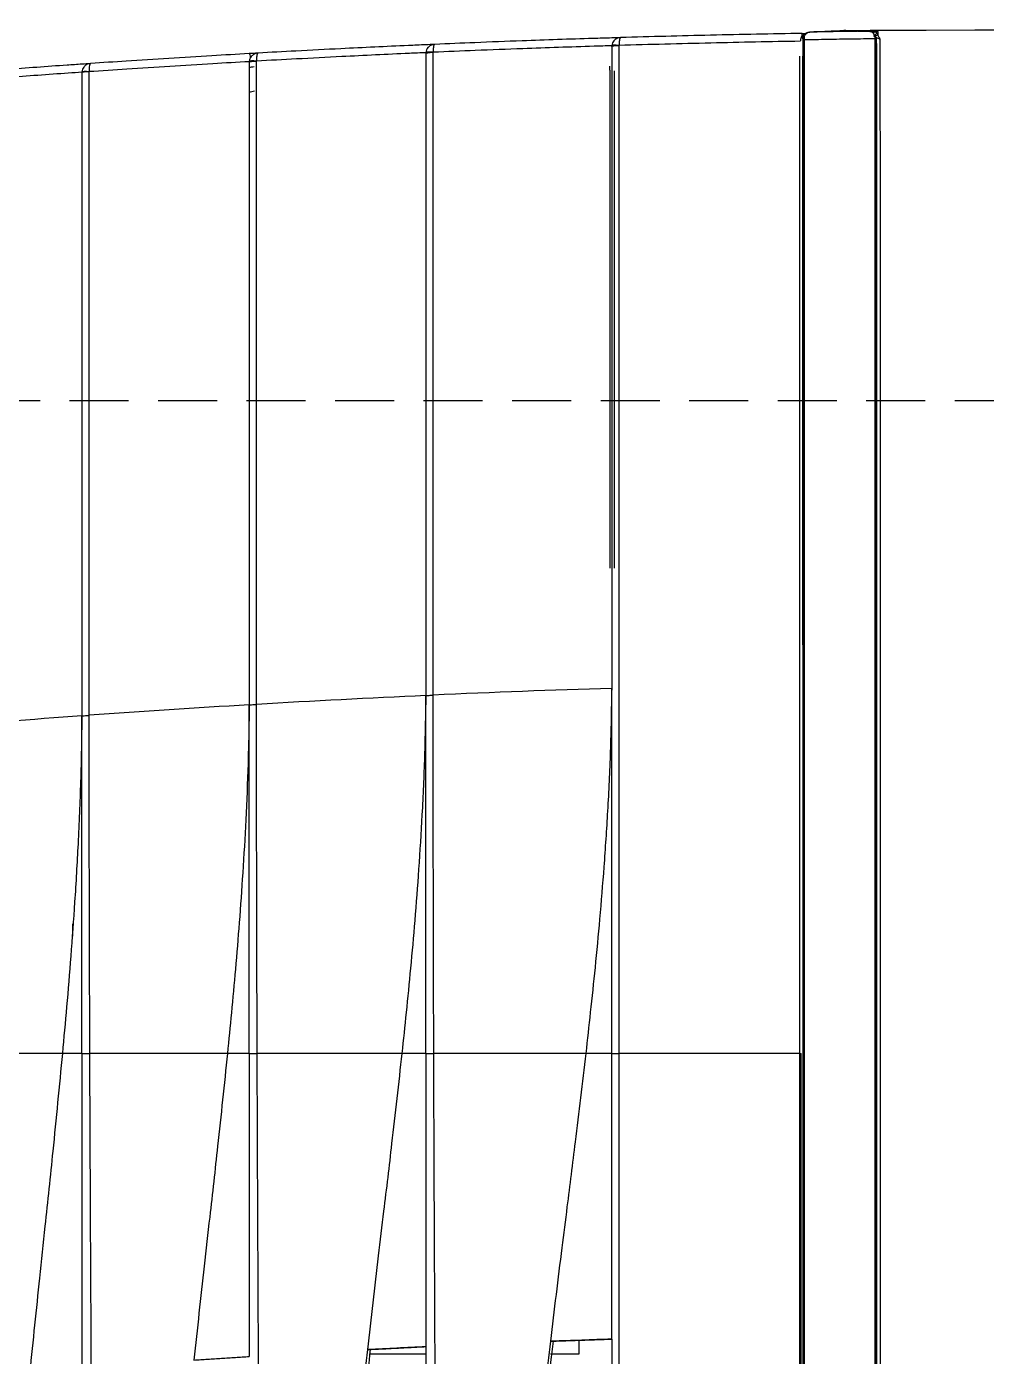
# Model space of a CAD drawing. Header units: millimetres. Extents: x -41292 to 298682, y -22072 to 33155.
# Drawn here: x -29620.6 to -29517.3, y 22540.6 to 22683.7 of the extents above; entities that cross this region are included whole.
import ezdxf

# ---------------------------------------------------------------- set-up
doc = ezdxf.new("R2010")
doc.units = ezdxf.units.MM
doc.linetypes.add('HIDDEN', pattern=[9.525, 6.35, -3.175])
doc.layers.add('도면층8', color=8, linetype='Continuous')

# ---------------------------------------------------------------- blocks, each defined once
blk = doc.blocks.new('*U57')
at = {"color": 8}
for p, q in [((1519.72, 193.19), (1519.72, 193.19)), ((1519.78, 190.56), (1519.78, 190.56)), ((1519.79, 190.46), (1519.79, 190.49)), ((1519.79, 190.46), (1519.79, 190.49)), ((1519.77, 189.43), (1519.77, 189.44)), ((1519.64, 186.8), (1519.64, 186.81)), ((1377.4, 158.9), (1377.4, 161.99)), ((1377.4, 161.99), (1378.87, 161.99)), ((1377.4, 139.5), (1377.4, 145.5))]:
    blk.add_line(p, q, dxfattribs=at)
at = {"color": 1, "linetype": 'HIDDEN'}
blk.add_lwpolyline([(1479.94, 484.99), (1479.94, 14.99), (39.94, 14.99), (39.94, 484.99)], close=True, dxfattribs=at)
at = {"color": 8}
for centre, radius, start, end in [((1519.01, 193.8), 0.2, 80.5717, 90), ((1515.45, 165.31), 0.5, 358.2397, 0)]:
    blk.add_arc(centre, radius, start, end, dxfattribs=at)
for centre, major_axis, ratio, start_param, end_param in [((1518.89, 193.8), (0, -0.2), 0.205027, 1.568733, 3.141593), ((1519.01, 193.8), (0, -0.2), 0.351833, 1.567117, 3.141593), ((1519.01, 193.8), (0.033, 0.197), 0.348188, 4.76642, 6.323186), ((1519.07, 194.06), (-0.393, -0.309), 0.676569, 1.247751, 2.270849), ((1519.16, 193.82), (-0.5, -0.021), 0.710917, 2.398177, 3.067106), ((1518.79, 186.26), (0, -0.2), 0.201921, 0.053462, 1.568761), ((1518.04, 166.3), (0, -0.8), 0.192414, 0, 1.56303), ((1518.07, 166.3), (-0.127, 0.79), 0.18902, 3.140748, 4.674174), ((1515.45, 165.31), (-0.5, 0.015), 0.003269, 1.745497, 3.141044), ((1517.31, 146.3), (0, -0.8), 0.1863, 0, 1.559168), ((1517.34, 146.3), (-0.111, 0.792), 0.18309, 3.140852, 4.674944), ((1516.37, 127.3), (0, -0.8), 0.179084, 0, 1.549822), ((1516.4, 127.3), (-0.096, 0.794), 0.175481, 3.140957, 4.670141), ((1515.25, 109.3), (0, -0.8), 0.172581, 0, 1.539295), ((1515.27, 109.3), (-0.081, 0.796), 0.16865, 3.141053, 4.663501)]:
    blk.add_ellipse(centre, major_axis=major_axis, ratio=ratio, start_param=start_param, end_param=end_param, dxfattribs=at)
for points, degree in [([(1519.83, 194), (1520.22, 309.36), (1519.33, 344.73), (1517.18, 380.02)], 3), ([(1518.39, 194), (1518.56, 194), (1518.73, 194), (1518.89, 194)], 3), ([(1518.89, 194), (1518.93, 194), (1518.97, 194), (1519.01, 194)], 3), ([(1519.08, 193.8), (1519.03, 193.8), (1518.99, 193.8), (1518.94, 193.8)], 3), ([(1519.1, 193.85), (1519.21, 193.92), (1519.3, 194.02), (1519.36, 194.13)], 3), ([(1519.66, 194.12), (1519.65, 194.12), (1519.54, 194.12), (1519.36, 194.13)], 3), ([(1519.36, 194.13), (1519.41, 194.1), (1519.45, 194.07), (1519.49, 194.05)], 3), ([(1519.66, 194.12), (1519.66, 194.02), (1519.66, 193.92), (1519.65, 193.81)], 3), ([(1519.65, 193.81), (1519.66, 193.68), (1519.67, 193.54), (1519.67, 193.4)], 3), ([(1519.83, 194), (1519.78, 194.04), (1519.72, 194.08), (1519.66, 194.12)], 3), ([(1519.78, 190.56), (1519.72, 193.18)], 1), ([(1519.78, 190.87), (1519.78, 190.74), (1519.79, 190.62), (1519.79, 190.49)], 3), ([(1519.79, 190.49), (1519.79, 190.49), (1519.79, 190.49), (1519.79, 190.49)], 3), ([(1519.64, 186.8), (1519.66, 187.34), (1519.69, 187.87)], 2), ([(1518.89, 186.05), (1518.27, 186.05), (1517.66, 186.05), (1517.05, 186.05)], 3), ([(1518.89, 186.05), (1518.89, 186.05), (1518.89, 186.05), (1518.89, 186.05)], 3), ([(1519.26, 186), (1519.23, 186.05), (1519.18, 186.11), (1519.13, 186.14)], 3), ([(1519.49, 186), (1519.49, 186.16), (1519.49, 186.31), (1519.49, 186.47)], 3), ([(1409.74, 185.7), (1409.75, 185.8), (1409.74, 185.9), (1409.74, 185.9)], 3), ([(1409.74, 185.7), (1409.74, 179.23), (1409.74, 172.76), (1409.74, 166.3)], 3), ([(1519.26, 186), (1519.4, 186), (1519.49, 185.99), (1519.49, 185.99)], 3), ([(1518.19, 166.29), (1518.2, 166.29), (1518.22, 166.29), (1518.23, 166.3)], 3), ([(1519.03, 166.47), (1519.02, 166.15), (1519.01, 165.82), (1519, 165.5)], 3), ([(1379, 165.5), (1362.34, 165.5), (1345.67, 165.5), (1329, 165.5)], 3), ([(1379, 165.5), (1378.92, 163.35), (1378.84, 161.2), (1378.77, 159.05)], 3), ([(1378.77, 158.9), (1379, 165.5)], 1), ([(1379, 165.5), (1389.25, 165.5), (1399.5, 165.5), (1409.74, 165.5)], 3), ([(1409.74, 165.5), (1419.03, 165.5), (1428.31, 165.5), (1437.58, 165.5)], 3), ([(1409.74, 165.5), (1409.74, 164.56), (1409.74, 163.62), (1409.74, 162.7)], 3), ([(1437.58, 165.5), (1441.4, 165.5), (1445.21, 165.5), (1449.02, 165.5)], 3), ([(1449.02, 165.5), (1448.82, 159.12), (1448.58, 152.7), (1448.29, 146.29)], 3), ([(1449.02, 165.5), (1449.02, 165.5)], 1), ([(1518.2, 165.51), (1518.15, 165.5), (1518.09, 165.5), (1518.04, 165.5)], 3), ([(1378.77, 159.15), (1378.77, 158.9)], 1), ([(1409.74, 146.36), (1422.6, 146.32), (1435.45, 146.29), (1448.29, 146.29)], 3), ([(1517.46, 146.29), (1517.47, 146.29), (1517.48, 146.29), (1517.49, 146.29)], 3), ([(1518.31, 146.46), (1518.29, 146.14), (1518.28, 145.82), (1518.27, 145.5)], 3), ([(1378.19, 145.5), (1361.5, 145.5), (1344.81, 145.5), (1328.12, 145.5)], 3), ([(1377.87, 139.22), (1378.19, 145.5)], 1), ([(1378.18, 145.5), (1378.08, 143.43), (1377.97, 141.36), (1377.87, 139.3)], 3), ([(1395.49, 145.5), (1389.72, 145.5), (1383.95, 145.5), (1378.19, 145.5)], 3), ([(1409.74, 145.5), (1404.99, 145.5), (1400.24, 145.5), (1395.49, 145.5)], 3), ([(1409.74, 145.5), (1409.74, 144.63), (1409.74, 143.77), (1409.74, 142.93)], 3), ([(1448.24, 145.5), (1447.97, 139.45), (1447.65, 133.36), (1447.29, 127.29)], 3), ([(1448.25, 145.5), (1448.24, 145.5)], 1), ([(1517.45, 145.51), (1517.41, 145.5), (1517.36, 145.5), (1517.31, 145.5)], 3), ([(1377.88, 139.53), (1377.87, 139.22)], 1), ([(1377.88, 139.53), (1377.88, 139.55), (1377.88, 139.56), (1377.88, 139.56)], 3), ([(1409.74, 127.36), (1422.27, 127.31), (1434.79, 127.29), (1447.29, 127.29)], 3), ([(1376.75, 120.54), (1377.13, 126.5)], 1), ([(1393.51, 126.5), (1388.05, 126.5), (1382.59, 126.5), (1377.13, 126.5)], 3), ([(1409.74, 126.5), (1404.33, 126.5), (1398.92, 126.5), (1393.51, 126.5)], 3), ([(1409.74, 126.5), (1409.74, 125.71), (1409.74, 124.93), (1409.74, 124.16)], 3), ([(1438, 126.5), (1441.08, 126.5), (1444.16, 126.5), (1447.24, 126.5)], 3), ([(1447.24, 126.5), (1446.91, 120.78), (1446.53, 115.02), (1446.12, 109.28)], 3), ([(1447.24, 126.5), (1447.24, 126.5)], 1), ([(1513.19, 126.49), (1513.23, 126.69), (1513.26, 126.88), (1513.3, 127.07)], 3), ([(1515.84, 126.49), (1515.87, 126.67), (1515.9, 126.85), (1515.93, 127.03)], 3), ([(1516.49, 126.51), (1516.45, 126.5), (1516.41, 126.5), (1516.37, 126.5)], 3), ([(1516.52, 127.28), (1516.52, 127.28), (1516.53, 127.28), (1516.54, 127.28)], 3), ([(1517.31, 126.5), (1517.32, 126.53), (1517.12, 126.58), (1516.83, 126.61)], 3), ([(1409.74, 109.35), (1421.88, 109.31), (1434.01, 109.28), (1446.12, 109.28)], 3), ([(1515.39, 109.27), (1515.4, 109.27), (1515.4, 109.28), (1515.41, 109.28)], 3), ([(1516.24, 109.43), (1516.22, 109.12), (1516.2, 108.81), (1516.18, 108.5)], 3), ([(1393.86, 108.5), (1387.91, 108.5), (1381.96, 108.5), (1376.01, 108.5)], 3), ([(1409.74, 108.5), (1404.45, 108.5), (1399.15, 108.5), (1393.86, 108.5)], 3), ([(1409.74, 108.5), (1409.74, 107.78), (1409.74, 107.08), (1409.74, 106.39)], 3), ([(1446.06, 108.5), (1445.67, 103.1), (1445.24, 97.67), (1444.79, 92.26)], 3), ([(1446.06, 108.5), (1446.06, 108.5)], 1), ([(1515.35, 108.51), (1515.32, 108.5), (1515.29, 108.5), (1515.25, 108.5)], 3)]:
    blk.add_open_spline(points, degree=degree, dxfattribs=at)
for points, knots in [([(1039.94, 193.94), (1119.89, 193.94), (1199.84, 193.94), (1299.77, 193.94), (1319.76, 193.94), (1359.74, 193.94), (1379.73, 193.94), (1419.69, 193.94), (1439.67, 193.94), (1469.52, 193.94), (1479.45, 193.94), (1494.31, 193.94), (1499.26, 193.94), (1509.14, 193.94), (1514.08, 193.94), (1518.98, 193.94)], [0, 0, 0, 0, 0.5, 0.5, 0.625, 0.625, 0.75, 0.75, 0.875, 0.875, 0.9375, 0.9375, 0.96875, 0.96875, 1, 1, 1, 1]), ([(1518.94, 193.8), (1514.03, 193.8), (1509.09, 193.8), (1499.21, 193.8), (1494.26, 193.8), (1479.4, 193.8), (1469.47, 193.8), (1439.62, 193.8), (1419.64, 193.8), (1379.68, 193.8), (1359.7, 193.8), (1319.73, 193.8), (1299.74, 193.8), (1199.82, 193.8), (1119.88, 193.8), (1039.94, 193.8)], [0, 0, 0, 0, 0.03125, 0.03125, 0.0625, 0.0625, 0.125, 0.125, 0.25, 0.25, 0.375, 0.375, 0.5, 0.5, 1, 1, 1, 1]), ([(1329.85, 194.41), (1345.65, 194.41), (1361.45, 194.41), (1393.05, 194.41), (1408.85, 194.41), (1440.42, 194.41), (1456.18, 194.41), (1479.77, 194.41), (1487.62, 194.41), (1499.36, 194.41), (1503.27, 194.41), (1511.08, 194.41), (1514.98, 194.37), (1518.86, 194.4)], [0, 0, 0, 0, 0.25, 0.25, 0.5, 0.5, 0.75, 0.75, 0.875, 0.875, 0.9375, 0.9375, 1, 1, 1, 1]), ([(1518.39, 194), (1513.69, 194), (1508.95, 194), (1499.29, 194), (1494.34, 194), (1479.47, 194), (1469.54, 194), (1439.69, 194), (1419.71, 194), (1379.75, 194), (1359.76, 194), (1336.79, 194), (1333.82, 194), (1330.84, 194)], [0, 0, 0, 0, 0.076277, 0.076277, 0.155939, 0.155939, 0.315263, 0.315263, 0.633912, 0.633912, 0.952561, 0.952561, 1, 1, 1, 1]), ([(1518.83, 186.26), (1518.84, 186.64), (1518.84, 187.03), (1518.86, 188.28), (1518.88, 189.14), (1518.9, 190.88), (1518.91, 191.74), (1518.93, 193.01), (1518.93, 193.4), (1518.94, 193.8)], [0, 0, 0, 0, 0.152969, 0.152969, 0.497591, 0.497591, 0.842214, 0.842214, 1, 1, 1, 1]), ([(1519.04, 193.99), (1519.02, 194.04), (1519.01, 194.08), (1518.97, 194.17), (1518.95, 194.21), (1518.92, 194.28), (1518.91, 194.3), (1518.89, 194.33), (1518.88, 194.35), (1518.87, 194.36), (1518.87, 194.37), (1518.87, 194.38), (1518.86, 194.39), (1518.86, 194.39), (1518.86, 194.39), (1518.86, 194.4), (1518.86, 194.4), (1518.86, 194.4)], [0, 0, 0, 0, 0.329841, 0.329841, 0.64484, 0.64484, 0.808285, 0.808285, 0.89597, 0.89597, 0.943441, 0.943441, 0.96921, 0.96921, 0.986236, 0.986236, 1, 1, 1, 1]), ([(1518.86, 194.4), (1518.86, 194.4), (1518.86, 194.4), (1518.86, 194.4), (1518.87, 194.4), (1518.87, 194.39), (1518.88, 194.39), (1518.89, 194.39), (1518.89, 194.38), (1518.91, 194.37), (1518.92, 194.37), (1518.96, 194.35), (1518.98, 194.34), (1519.04, 194.3), (1519.08, 194.28), (1519.21, 194.21), (1519.29, 194.17), (1519.36, 194.13)], [0, 0, 0, 0, 0.009976, 0.009976, 0.022556, 0.022556, 0.04139, 0.04139, 0.07605, 0.07605, 0.139998, 0.139998, 0.259042, 0.259042, 0.487994, 0.487994, 1, 1, 1, 1]), ([(1519.72, 193.19), (1519.72, 193.26), (1519.71, 193.33), (1519.64, 193.48), (1519.59, 193.56), (1519.46, 193.66), (1519.4, 193.7), (1519.26, 193.76), (1519.17, 193.79), (1519.08, 193.8)], [0, 0, 0, 0, 0.259, 0.259, 0.575766, 0.575766, 0.78372, 0.78372, 1, 1, 1, 1]), ([(1519.49, 194.05), (1519.56, 194), (1519.61, 193.95), (1519.65, 193.86), (1519.65, 193.84), (1519.65, 193.81)], [0, 0, 0, 0, 0.71699, 0.71699, 1, 1, 1, 1]), ([(1519.72, 193.19), (1519.72, 192.99), (1519.72, 192.8), (1519.71, 191.73), (1519.7, 190.87), (1519.67, 189.13), (1519.66, 188.26), (1519.64, 187.2), (1519.64, 187.01), (1519.64, 186.81)], [0, 0, 0, 0, 0.092017, 0.092017, 0.499829, 0.499829, 0.907641, 0.907641, 1, 1, 1, 1]), ([(1519.78, 190.56), (1519.77, 191), (1519.76, 191.43), (1519.74, 192.31), (1519.73, 192.75), (1519.72, 193.19)], [0, 0, 0, 0, 0.5, 0.5, 1, 1, 1, 1]), ([(1519.79, 190.49), (1519.8, 190.84), (1519.8, 191.19), (1519.81, 191.89), (1519.81, 192.24), (1519.82, 193.06), (1519.83, 193.53), (1519.83, 194)], [0, 0, 0, 0, 0.298691, 0.298691, 0.597383, 0.597383, 1, 1, 1, 1]), ([(1519.77, 189.44), (1519.77, 189.5), (1519.77, 189.57), (1519.78, 189.73), (1519.78, 189.82), (1519.78, 190), (1519.79, 190.09), (1519.79, 190.26), (1519.79, 190.34), (1519.79, 190.47), (1519.78, 190.51), (1519.78, 190.56)], [0, 0, 0, 0, 0.21624, 0.21624, 0.432749, 0.432749, 0.645647, 0.645647, 0.856424, 0.856424, 1, 1, 1, 1]), ([(1519.64, 186.81), (1519.66, 187.25), (1519.68, 187.68), (1519.73, 188.56), (1519.75, 189), (1519.77, 189.44)], [0, 0, 0, 0, 0.5, 0.5, 1, 1, 1, 1]), ([(1039.94, 186.26), (1119.86, 186.26), (1199.78, 186.26), (1299.68, 186.26), (1319.66, 186.26), (1359.62, 186.26), (1379.6, 186.26), (1419.55, 186.26), (1439.51, 186.26), (1469.34, 186.26), (1479.27, 186.26), (1494.15, 186.26), (1499.1, 186.26), (1508.99, 186.26), (1513.93, 186.26), (1518.83, 186.26)], [0, 0, 0, 0, 0.5, 0.5, 0.625, 0.625, 0.75, 0.75, 0.875, 0.875, 0.9375, 0.9375, 0.96875, 0.96875, 1, 1, 1, 1]), ([(1518.79, 186.06), (1513.89, 186.06), (1508.95, 186.06), (1499.07, 186.06), (1494.11, 186.06), (1479.24, 186.06), (1469.31, 186.06), (1439.47, 186.06), (1419.52, 186.06), (1379.58, 186.06), (1359.6, 186.06), (1319.64, 186.06), (1299.66, 186.06), (1199.77, 186.06), (1119.86, 186.06), (1039.94, 186.06)], [0, 0, 0, 0, 0.03125, 0.03125, 0.0625, 0.0625, 0.125, 0.125, 0.25, 0.25, 0.375, 0.375, 0.5, 0.5, 1, 1, 1, 1]), ([(1517.05, 186.02), (1512.16, 186.02), (1507.25, 186.02), (1497.42, 186.02), (1492.5, 186.02), (1477.71, 186.02), (1467.82, 186.02), (1456.52, 186.02), (1455.11, 186.02), (1453.7, 186.02)], [0, 0, 0, 0, 0.233427, 0.233427, 0.466853, 0.466853, 0.933707, 0.933707, 1, 1, 1, 1]), ([(1517.05, 186.05), (1517.05, 186.04), (1517.05, 186.03), (1517.05, 186.02), (1517.05, 186.02), (1517.05, 186.02)], [0, 0, 0, 0, 0.865418, 0.865418, 1, 1, 1, 1]), ([(1519.12, 186.05), (1519.09, 186.05), (1519.07, 186.06), (1518.97, 186.06), (1518.88, 186.06), (1518.79, 186.06)], [0, 0, 0, 0, 0.249344, 0.249344, 1, 1, 1, 1]), ([(1518.83, 186.26), (1518.94, 186.26), (1519.05, 186.26), (1519.16, 186.25), (1519.18, 186.25), (1519.2, 186.25)], [0, 0, 0, 0, 0.840137, 0.840137, 1, 1, 1, 1]), ([(1518.89, 186.05), (1518.91, 186.05), (1518.94, 186.05), (1519, 186.05), (1519.02, 186.05), (1519.06, 186.05), (1519.07, 186.05), (1519.09, 186.05), (1519.1, 186.05), (1519.11, 186.05), (1519.11, 186.05), (1519.12, 186.05)], [0, 0, 0, 0, 0.330293, 0.330293, 0.681956, 0.681956, 0.82164, 0.82164, 0.940754, 0.940754, 1, 1, 1, 1]), ([(1519.12, 186.05), (1519.12, 186.05), (1519.12, 186.05), (1519.14, 186.06), (1519.15, 186.07), (1519.17, 186.09), (1519.18, 186.1), (1519.19, 186.12), (1519.19, 186.12), (1519.19, 186.14), (1519.2, 186.16), (1519.2, 186.2), (1519.2, 186.23), (1519.2, 186.25), (1519.2, 186.25), (1519.2, 186.25)], [0, 0, 0, 0, 0.055006, 0.055006, 0.276288, 0.276288, 0.497423, 0.497423, 0.530007, 0.530007, 0.756604, 0.756604, 0.983112, 0.983112, 1, 1, 1, 1]), ([(1519.13, 186.07), (1519.16, 186.08), (1519.28, 186.12), (1519.45, 186.27), (1519.59, 186.52), (1519.63, 186.7), (1519.64, 186.8)], [0, 0, 0, 0, 0.088268, 0.35843, 0.674319, 1, 1, 1, 1]), ([(1519.2, 186.25), (1519.26, 186.28), (1519.32, 186.31), (1519.45, 186.4), (1519.51, 186.46), (1519.6, 186.62), (1519.63, 186.71), (1519.64, 186.81)], [0, 0, 0, 0, 0.226788, 0.226788, 0.577205, 0.577205, 1, 1, 1, 1]), ([(1409.74, 185.7), (1396.38, 185.7), (1383.01, 185.7), (1356.26, 185.7), (1342.89, 185.7), (1329.51, 185.7)], [0, 0, 0, 0, 0.5, 0.5, 1, 1, 1, 1]), ([(1329.52, 185.9), (1342.89, 185.9), (1356.26, 185.9), (1383.01, 185.9), (1396.38, 185.9), (1409.74, 185.9)], [0, 0, 0, 0, 0.5, 0.5, 1, 1, 1, 1]), ([(1517.05, 185.7), (1508.46, 185.7), (1499.79, 185.7), (1482.12, 185.7), (1473.1, 185.7), (1446, 185.7), (1427.88, 185.7), (1409.74, 185.7)], [0, 0, 0, 0, 0.243248, 0.243248, 0.495499, 0.495499, 1, 1, 1, 1]), ([(1518.23, 166.3), (1518.32, 169.59), (1518.41, 172.87), (1518.56, 179.38), (1518.63, 182.6), (1518.68, 185.82)], [0, 0, 0, 0, 0.505489, 0.505489, 1, 1, 1, 1]), ([(1519.25, 186), (1519.2, 185.95), (1519.13, 185.91), (1518.98, 185.86), (1518.9, 185.84), (1518.78, 185.82), (1518.73, 185.82), (1518.68, 185.82)], [0, 0, 0, 0, 0.426124, 0.426124, 0.795442, 0.795442, 1, 1, 1, 1]), ([(1519.49, 186), (1519.43, 182.72), (1519.37, 179.43), (1519.22, 172.92), (1519.13, 169.7), (1519.04, 166.47)], [0, 0, 0, 0, 0.504534, 0.504534, 1, 1, 1, 1]), ([(1329, 166.3), (1342.46, 166.3), (1355.92, 166.3), (1382.84, 166.3), (1396.29, 166.3), (1409.74, 166.3)], [0, 0, 0, 0, 0.5, 0.5, 1, 1, 1, 1]), ([(1409.74, 165.5), (1409.74, 165.52), (1409.74, 165.55), (1409.74, 165.77), (1409.74, 166.03), (1409.74, 166.21), (1409.74, 166.3)], [0, 0, 0, 0, 0.300546, 0.567506, 0.800705, 1, 1, 1, 1]), ([(1409.74, 166.3), (1427.91, 166.29), (1446.06, 166.29), (1473.2, 166.29), (1482.24, 166.29), (1500.27, 166.29), (1509.27, 166.29), (1518.19, 166.29)], [0, 0, 0, 0, 0.5, 0.5, 0.75, 0.75, 1, 1, 1, 1]), ([(1519.04, 166.47), (1519.04, 166.47), (1519.04, 166.47), (1519.04, 166.39), (1519.02, 166.31), (1518.99, 166.17), (1518.96, 166.1), (1518.87, 165.93), (1518.79, 165.83), (1518.63, 165.69), (1518.55, 165.64), (1518.39, 165.56), (1518.29, 165.53), (1518.2, 165.51)], [0, 0, 0, 0, 0.004657, 0.004657, 0.171178, 0.171178, 0.329678, 0.329678, 0.602664, 0.602664, 0.791782, 0.791782, 1, 1, 1, 1]), ([(1519.04, 166.47), (1519.04, 166.47), (1519.04, 166.47), (1519.04, 166.45), (1519.03, 166.44), (1518.99, 166.41), (1518.97, 166.4), (1518.88, 166.36), (1518.81, 166.35), (1518.65, 166.32), (1518.58, 166.31), (1518.41, 166.3), (1518.32, 166.3), (1518.23, 166.3)], [0, 0, 0, 0, 0.004657, 0.004657, 0.171177, 0.171177, 0.329676, 0.329676, 0.60266, 0.60266, 0.791779, 0.791779, 1, 1, 1, 1]), ([(1449.02, 165.5), (1446.76, 165.46), (1442.36, 165.39), (1435.95, 165.08), (1429.94, 164.68), (1424.33, 164.22), (1419.11, 163.73), (1414.29, 163.22), (1411.22, 162.88), (1409.74, 162.71)], [0, 0, 0, 0, 0.17272, 0.33551, 0.488347, 0.631221, 0.764126, 0.88705, 1, 1, 1, 1]), ([(1518.04, 165.5), (1512.34, 165.5), (1506.6, 165.5), (1495.12, 165.5), (1489.38, 165.5), (1472.11, 165.5), (1460.58, 165.5), (1449.02, 165.5)], [0, 0, 0, 0, 0.25, 0.25, 0.5, 0.5, 1, 1, 1, 1]), ([(1461.94, 165.81), (1470.9, 165.81), (1479.84, 165.81), (1497.68, 165.81), (1506.59, 165.81), (1515.45, 165.81)], [0, 0, 0, 0, 0.5, 0.5, 1, 1, 1, 1]), ([(1515.53, 165.3), (1506.66, 165.3), (1497.74, 165.3), (1479.87, 165.3), (1470.91, 165.3), (1461.94, 165.3)], [0, 0, 0, 0, 0.5, 0.5, 1, 1, 1, 1]), ([(1517.49, 146.29), (1517.56, 147.8), (1517.62, 149.32), (1517.75, 152.53), (1517.82, 154.24), (1517.97, 158.5), (1518.06, 161.06), (1518.16, 164.24), (1518.18, 164.87), (1518.2, 165.5), (1518.2, 165.5), (1518.2, 165.5)], [0, 0, 0, 0, 0.235766, 0.235766, 0.501866, 0.501866, 0.901174, 0.901174, 0.999997, 0.999997, 1, 1, 1, 1]), ([(1519, 165.5), (1519, 165.5), (1519, 165.5), (1518.98, 164.83), (1518.96, 164.16), (1518.87, 160.96), (1518.78, 158.41), (1518.62, 154.17), (1518.56, 152.47), (1518.43, 149.34), (1518.37, 147.9), (1518.31, 146.46)], [0, 0, 0, 0, 0.000003, 0.000003, 0.105523, 0.105523, 0.506415, 0.506415, 0.773572, 0.773572, 1, 1, 1, 1]), ([(1409.74, 162.71), (1406.56, 162.33), (1401.06, 161.68), (1394.09, 160.8), (1386.94, 159.89), (1382.12, 159.31), (1378.77, 158.9)], [0, 0, 0, 0, 0.307575, 0.532584, 0.675031, 1, 1, 1, 1]), ([(1409.74, 162.71), (1409.74, 161.41), (1409.74, 158.77), (1409.74, 154.73), (1409.74, 150.58), (1409.74, 147.77), (1409.74, 146.36)], [0, 0, 0, 0, 0.241954, 0.489631, 0.742508, 1, 1, 1, 1]), ([(1378.77, 158.9), (1375.6, 158.53), (1368.95, 157.75), (1357.84, 156.63), (1346.52, 155.76), (1336.44, 155.31), (1330.82, 155.25), (1328.58, 155.23)], [0, 0, 0, 0, 0.189956, 0.399239, 0.666018, 0.866282, 1, 1, 1, 1]), ([(1328.59, 155.49), (1330.82, 155.51), (1336.41, 155.55), (1346.5, 156.02), (1357.97, 156.92), (1369.09, 158.08), (1375.74, 158.88), (1378.78, 159.24)], [0, 0, 0, 0, 0.13271, 0.332981, 0.600797, 0.817687, 1, 1, 1, 1]), ([(1378.77, 159.15), (1378.77, 159.19), (1378.78, 159.22), (1378.78, 159.24), (1378.78, 159.24), (1378.78, 159.24)], [0, 0, 0, 0, 0.64921, 0.64921, 1, 1, 1, 1]), ([(1328.18, 146.67), (1341.78, 146.67), (1355.37, 146.6), (1382.56, 146.47), (1396.16, 146.4), (1409.74, 146.36)], [0, 0, 0, 0, 0.5, 0.5, 1, 1, 1, 1]), ([(1409.74, 145.5), (1409.74, 145.52), (1409.74, 145.56), (1409.74, 145.8), (1409.74, 146.08), (1409.74, 146.27), (1409.74, 146.36)], [0, 0, 0, 0, 0.299602, 0.566259, 0.799779, 1, 1, 1, 1]), ([(1448.25, 145.5), (1448.25, 145.51), (1448.25, 145.54), (1448.26, 145.72), (1448.27, 145.98), (1448.28, 146.19), (1448.29, 146.29)], [0, 0, 0, 0, 0.262073, 0.50023, 0.747646, 1, 1, 1, 1]), ([(1448.29, 146.29), (1459.87, 146.29), (1471.44, 146.29), (1494.52, 146.29), (1506.04, 146.29), (1517.46, 146.29)], [0, 0, 0, 0, 0.5, 0.5, 1, 1, 1, 1]), ([(1518.31, 146.46), (1518.31, 146.46), (1518.31, 146.45), (1518.31, 146.37), (1518.3, 146.3), (1518.25, 146.15), (1518.22, 146.08), (1518.13, 145.91), (1518.05, 145.81), (1517.89, 145.67), (1517.81, 145.63), (1517.64, 145.55), (1517.55, 145.52), (1517.45, 145.51)], [0, 0, 0, 0, 0.004636, 0.004636, 0.174161, 0.174161, 0.335167, 0.335167, 0.60541, 0.60541, 0.793318, 0.793318, 1, 1, 1, 1]), ([(1518.31, 146.46), (1518.31, 146.46), (1518.31, 146.46), (1518.31, 146.44), (1518.3, 146.42), (1518.27, 146.4), (1518.24, 146.38), (1518.15, 146.35), (1518.07, 146.33), (1517.92, 146.31), (1517.84, 146.3), (1517.68, 146.29), (1517.59, 146.29), (1517.49, 146.29)], [0, 0, 0, 0, 0.004636, 0.004636, 0.174157, 0.174157, 0.335163, 0.335163, 0.60541, 0.60541, 0.79332, 0.79332, 1, 1, 1, 1]), ([(1409.74, 145.5), (1410.91, 145.5), (1423.76, 145.5), (1436.59, 145.5), (1448.25, 145.5)], [0, 0, 0, 0, 0.090794, 1, 1, 1, 1]), ([(1448.24, 145.5), (1446.05, 145.46), (1441.77, 145.39), (1435.54, 145.11), (1429.67, 144.75), (1424.16, 144.33), (1419.03, 143.87), (1414.26, 143.41), (1411.21, 143.08), (1409.74, 142.93)], [0, 0, 0, 0, 0.171143, 0.332878, 0.485187, 0.628059, 0.76149, 0.885469, 1, 1, 1, 1]), ([(1517.31, 145.5), (1505.91, 145.5), (1494.4, 145.5), (1471.36, 145.5), (1459.81, 145.5), (1448.25, 145.5)], [0, 0, 0, 0, 0.5, 0.5, 1, 1, 1, 1]), ([(1516.54, 127.28), (1516.62, 128.72), (1516.7, 130.15), (1516.86, 133.2), (1516.94, 134.83), (1517.15, 138.88), (1517.26, 141.31), (1517.4, 144.33), (1517.42, 144.91), (1517.45, 145.5), (1517.45, 145.5), (1517.45, 145.5)], [0, 0, 0, 0, 0.235564, 0.235564, 0.502554, 0.502554, 0.903218, 0.903218, 0.999997, 0.999997, 1, 1, 1, 1]), ([(1518.27, 145.5), (1518.27, 145.5), (1518.27, 145.5), (1518.24, 144.87), (1518.21, 144.25), (1518.08, 141.21), (1517.96, 138.79), (1517.76, 134.75), (1517.68, 133.14), (1517.52, 130.16), (1517.45, 128.8), (1517.37, 127.44)], [0, 0, 0, 0, 0.000003, 0.000003, 0.104408, 0.104408, 0.506463, 0.506463, 0.77438, 0.77438, 1, 1, 1, 1]), ([(1409.74, 142.93), (1406.51, 142.56), (1400.84, 141.93), (1393.58, 141.06), (1386.2, 140.18), (1381.23, 139.61), (1377.87, 139.22)], [0, 0, 0, 0, 0.304279, 0.532125, 0.683541, 1, 1, 1, 1]), ([(1409.74, 142.93), (1409.74, 141.69), (1409.74, 139.19), (1409.74, 135.35), (1409.74, 131.39), (1409.74, 128.71), (1409.74, 127.36)], [0, 0, 0, 0, 0.240964, 0.488232, 0.741399, 1, 1, 1, 1]), ([(1377.87, 139.22), (1374.71, 138.87), (1368.05, 138.13), (1356.99, 137.08), (1345.71, 136.26), (1335.62, 135.82), (1329.92, 135.77), (1327.6, 135.75)], [0, 0, 0, 0, 0.189159, 0.399253, 0.661583, 0.861842, 1, 1, 1, 1]), ([(1327.61, 135.99), (1329.87, 136.01), (1335.49, 136.05), (1345.59, 136.5), (1357.06, 137.36), (1368.19, 138.46), (1374.85, 139.21), (1377.88, 139.56)], [0, 0, 0, 0, 0.13403, 0.334286, 0.600753, 0.818086, 1, 1, 1, 1]), ([(1377.87, 139.3), (1377.87, 139.28), (1377.87, 139.26), (1377.87, 139.24), (1377.87, 139.23), (1377.86, 139.22)], [0, 0, 0, 0, 0.669286, 0.669286, 1, 1, 1, 1]), ([(1327.11, 127.69), (1340.88, 127.69), (1354.66, 127.62), (1382.21, 127.47), (1395.98, 127.4), (1409.74, 127.36)], [0, 0, 0, 0, 0.5, 0.5, 1, 1, 1, 1]), ([(1409.74, 126.5), (1409.74, 126.52), (1409.74, 126.55), (1409.74, 126.8), (1409.74, 127.08), (1409.74, 127.27), (1409.74, 127.36)], [0, 0, 0, 0, 0.29963, 0.566296, 0.799804, 1, 1, 1, 1]), ([(1517.37, 127.44), (1517.37, 127.44), (1517.37, 127.44), (1517.37, 127.36), (1517.35, 127.28), (1517.3, 127.13), (1517.27, 127.06), (1517.17, 126.89), (1517.09, 126.79), (1516.93, 126.66), (1516.85, 126.62), (1516.68, 126.54), (1516.59, 126.52), (1516.49, 126.51)], [0, 0, 0, 0, 0.004615, 0.004615, 0.177182, 0.177182, 0.340693, 0.340693, 0.607806, 0.607806, 0.794758, 0.794758, 1, 1, 1, 1]), ([(1517.37, 127.44), (1517.37, 127.44), (1517.37, 127.44), (1517.37, 127.43), (1517.36, 127.41), (1517.32, 127.38), (1517.29, 127.37), (1517.2, 127.34), (1517.12, 127.32), (1516.97, 127.3), (1516.89, 127.29), (1516.73, 127.28), (1516.63, 127.28), (1516.54, 127.28)], [0, 0, 0, 0, 0.004615, 0.004615, 0.177178, 0.177178, 0.340689, 0.340689, 0.607806, 0.607806, 0.79476, 0.79476, 1, 1, 1, 1]), ([(1517.36, 127.44), (1517.35, 127.26), (1517.34, 127.08), (1517.33, 126.76), (1517.32, 126.63), (1517.31, 126.5), (1517.31, 126.5), (1517.31, 126.5)], [0, 0, 0, 0, 0.584735, 0.584735, 0.999937, 0.999937, 1, 1, 1, 1]), ([(1409.74, 126.5), (1410.57, 126.5), (1419.99, 126.5), (1429.41, 126.5), (1438, 126.5)], [0, 0, 0, 0, 0.087433, 1, 1, 1, 1]), ([(1447.24, 126.5), (1445.13, 126.47), (1441, 126.4), (1434.98, 126.15), (1429.28, 125.82), (1423.92, 125.44), (1418.9, 125.03), (1414.21, 124.6), (1411.19, 124.3), (1409.74, 124.16)], [0, 0, 0, 0, 0.169313, 0.329825, 0.481522, 0.624391, 0.758433, 0.883635, 1, 1, 1, 1]), ([(1447.24, 126.5), (1447.25, 126.52), (1447.25, 126.57), (1447.27, 126.88), (1447.29, 127.15), (1447.29, 127.29)], [0, 0, 0, 0, 0.34127, 0.674379, 1, 1, 1, 1]), ([(1516.37, 126.5), (1504.95, 126.5), (1493.43, 126.5), (1470.37, 126.5), (1458.82, 126.5), (1447.24, 126.5)], [0, 0, 0, 0, 0.5, 0.5, 1, 1, 1, 1]), ([(1447.29, 127.29), (1458.88, 127.29), (1470.46, 127.28), (1493.55, 127.28), (1505.08, 127.28), (1516.52, 127.28)], [0, 0, 0, 0, 0.5, 0.5, 1, 1, 1, 1]), ([(1515.41, 109.28), (1515.5, 110.63), (1515.59, 111.98), (1515.78, 114.87), (1515.88, 116.41), (1516.07, 119.5), (1516.17, 121.04), (1516.34, 123.89), (1516.41, 125.2), (1516.48, 126.51)], [0, 0, 0, 0, 0.234873, 0.234873, 0.503118, 0.503118, 0.771519, 0.771519, 1, 1, 1, 1]), ([(1517.31, 126.5), (1517.31, 126.5), (1517.31, 126.5), (1517.24, 125.15), (1517.16, 123.81), (1516.99, 120.93), (1516.9, 119.4), (1516.71, 116.33), (1516.61, 114.8), (1516.42, 111.99), (1516.34, 110.71), (1516.25, 109.43)], [0, 0, 0, 0, 0.000004, 0.000004, 0.237138, 0.237138, 0.506455, 0.506455, 0.775615, 0.775615, 1, 1, 1, 1]), ([(1409.74, 124.16), (1406.41, 123.81), (1400.54, 123.2), (1392.91, 122.33), (1385.24, 121.47), (1380.11, 120.91), (1376.75, 120.54)], [0, 0, 0, 0, 0.302296, 0.533525, 0.693692, 1, 1, 1, 1]), ([(1409.74, 124.16), (1409.74, 122.99), (1409.74, 120.61), (1409.74, 116.96), (1409.74, 113.19), (1409.74, 110.64), (1409.74, 109.35)], [0, 0, 0, 0, 0.240494, 0.487542, 0.740817, 1, 1, 1, 1]), ([(1325.83, 109.71), (1339.82, 109.71), (1353.81, 109.64), (1381.78, 109.48), (1395.77, 109.4), (1409.74, 109.35)], [0, 0, 0, 0, 0.5, 0.5, 1, 1, 1, 1]), ([(1409.74, 108.5), (1409.74, 108.52), (1409.74, 108.55), (1409.75, 108.8), (1409.74, 109.07), (1409.74, 109.26), (1409.74, 109.35)], [0, 0, 0, 0, 0.299748, 0.56645, 0.799918, 1, 1, 1, 1]), ([(1446.06, 108.5), (1446.06, 108.52), (1446.06, 108.56), (1446.09, 108.87), (1446.11, 109.15), (1446.12, 109.28)], [0, 0, 0, 0, 0.33666, 0.669714, 1, 1, 1, 1]), ([(1446.12, 109.28), (1457.71, 109.28), (1469.29, 109.28), (1492.4, 109.27), (1503.93, 109.27), (1515.39, 109.27)], [0, 0, 0, 0, 0.5, 0.5, 1, 1, 1, 1]), ([(1516.25, 109.43), (1516.25, 109.43), (1516.25, 109.43), (1516.24, 109.34), (1516.23, 109.26), (1516.18, 109.11), (1516.15, 109.04), (1516.04, 108.87), (1515.96, 108.78), (1515.79, 108.65), (1515.71, 108.61), (1515.55, 108.54), (1515.45, 108.52), (1515.35, 108.51)], [0, 0, 0, 0, 0.004597, 0.004597, 0.179597, 0.179597, 0.345088, 0.345088, 0.609538, 0.609538, 0.795853, 0.795853, 1, 1, 1, 1]), ([(1516.25, 109.43), (1516.25, 109.43), (1516.25, 109.43), (1516.25, 109.41), (1516.24, 109.4), (1516.2, 109.37), (1516.17, 109.35), (1516.08, 109.32), (1516, 109.3), (1515.84, 109.29), (1515.76, 109.28), (1515.6, 109.27), (1515.51, 109.27), (1515.41, 109.28)], [0, 0, 0, 0, 0.004597, 0.004597, 0.179593, 0.179593, 0.345083, 0.345083, 0.60954, 0.60954, 0.795855, 0.795855, 1, 1, 1, 1]), ([(1409.74, 108.5), (1410.16, 108.5), (1422.28, 108.5), (1434.39, 108.5), (1446.06, 108.5)], [0, 0, 0, 0, 0.034541, 1, 1, 1, 1]), ([(1446.06, 108.5), (1443.7, 108.46), (1439.11, 108.39), (1432.44, 108.1), (1426.17, 107.74), (1420.33, 107.32), (1414.89, 106.87), (1411.41, 106.55), (1409.74, 106.4)], [0, 0, 0, 0, 0.195017, 0.378715, 0.551069, 0.712073, 0.86172, 1, 1, 1, 1]), ([(1423.68, 107.5), (1423.68, 107.5), (1423.66, 107.5), (1423.56, 107.5), (1423.49, 107.5), (1423.31, 107.5), (1423.2, 107.5), (1422.95, 107.5), (1422.81, 107.5), (1422.57, 107.5), (1422.47, 107.5), (1422.37, 107.5)], [0, 0, 0, 0, 0.213358, 0.213358, 0.42668, 0.42668, 0.640562, 0.640562, 0.855661, 0.855661, 1, 1, 1, 1]), ([(1515.25, 108.5), (1503.8, 108.5), (1492.28, 108.5), (1469.2, 108.5), (1457.64, 108.5), (1446.06, 108.5)], [0, 0, 0, 0, 0.5, 0.5, 1, 1, 1, 1]), ([(1514.14, 92.26), (1514.24, 93.53), (1514.34, 94.8), (1514.55, 97.53), (1514.66, 98.99), (1514.94, 102.65), (1515.09, 104.85), (1515.28, 107.52), (1515.31, 108.01), (1515.34, 108.5), (1515.34, 108.5), (1515.34, 108.5)], [0, 0, 0, 0, 0.233824, 0.233824, 0.504066, 0.504066, 0.909668, 0.909668, 0.999996, 0.999996, 1, 1, 1, 1]), ([(1516.18, 108.5), (1516.18, 108.5), (1516.18, 108.5), (1516.14, 107.97), (1516.11, 107.43), (1515.92, 104.72), (1515.76, 102.54), (1515.49, 98.91), (1515.38, 97.46), (1515.18, 94.81), (1515.08, 93.61), (1514.99, 92.42)], [0, 0, 0, 0, 0.000004, 0.000004, 0.099857, 0.099857, 0.50649, 0.50649, 0.77742, 0.77742, 1, 1, 1, 1]), ([(1409.74, 106.4), (1406.23, 106.06), (1400.03, 105.46), (1391.98, 104.61), (1384.06, 103.77), (1378.82, 103.23), (1375.45, 102.89)], [0, 0, 0, 0, 0.306857, 0.541766, 0.704737, 1, 1, 1, 1]), ([(1409.74, 106.4), (1409.74, 105.29), (1409.74, 103.04), (1409.74, 99.57), (1409.74, 95.99), (1409.74, 93.56), (1409.74, 92.32)], [0, 0, 0, 0, 0.239553, 0.486232, 0.739794, 1, 1, 1, 1])]:
    blk.add_open_spline(points, degree=3, knots=knots, dxfattribs=at)

msp = doc.modelspace()

# ---------------------------------------------------------------- block references
at = {"layer": '도면층8', "xscale": -1, "rotation": 270}
msp.add_blockref('*U57', (-29723.14, 21163.47), dxfattribs=at)

doc.saveas('drawing.dxf')
